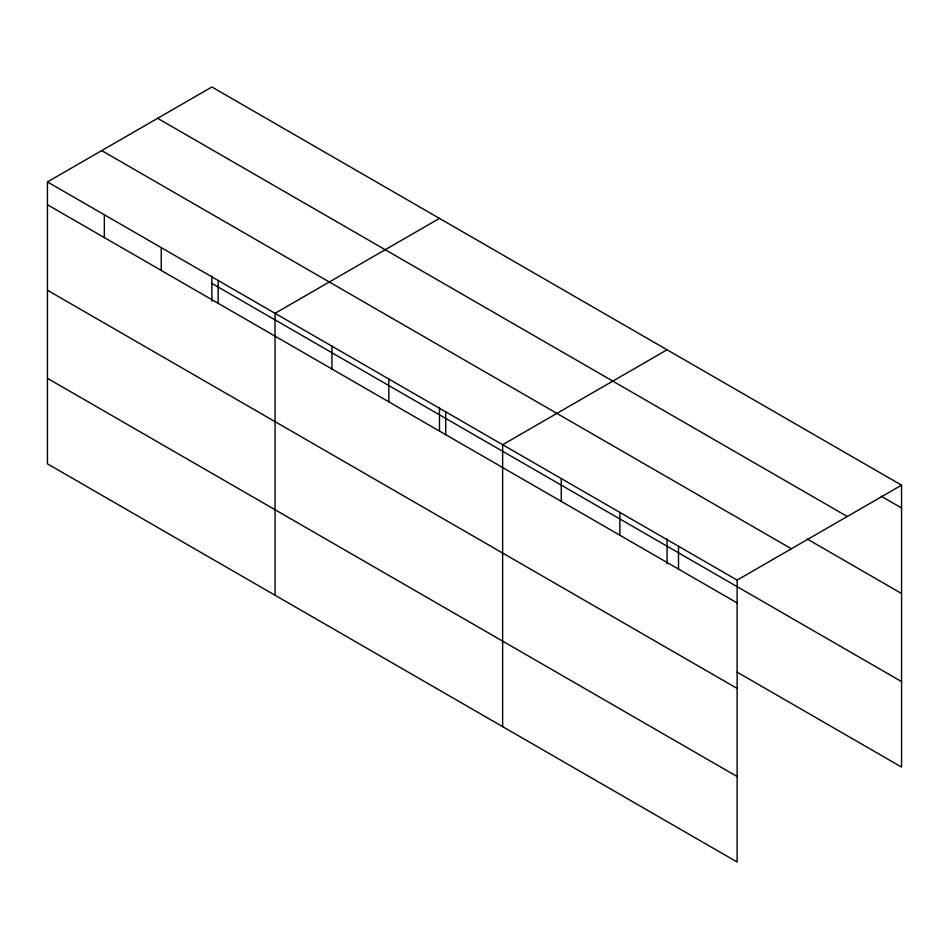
<?xml version="1.0" encoding="UTF-8"?>
<svg xmlns="http://www.w3.org/2000/svg" width="949" height="949" viewBox="0 0 949 949"><rect width="100%" height="100%" fill="white"/><g stroke="black" fill="none" stroke-linecap="round" stroke-linejoin="round"><path stroke-width="1.42" d="M47.45 181.923L737.124 580.1L737.124 862.012L47.45 463.836L47.45 181.923L211.876 86.988L901.55 485.164L901.55 767.077L737.148 672.165M439.47 218.389L275.044 313.324L275.044 595.237M667.064 349.79L502.638 444.713L502.638 726.626M737.124 580.1L901.55 485.164M881.158 496.22L901.55 507.988M157.617 118.317L847.291 516.493M807.243 539.044L901.55 593.493M101.709 150.594L791.383 548.771M211.876 283.407L901.55 681.584M47.45 204.747L737.124 602.923M47.45 290.24L737.124 688.428M47.45 378.331L737.124 776.507M678.499 546.256L678.499 569.08M667.064 538.866L667.064 563.896M619.875 512.413L619.875 535.236M561.25 478.569L561.25 501.392M445.733 411.866L445.733 434.689M439.47 407.465L439.47 431.012M388.841 379.019L388.841 401.842M331.936 346.171L331.936 368.995M218.14 280.465L218.14 303.3M211.876 276.064L211.876 301.094M161.247 247.618L161.247 270.441M104.343 214.771L104.343 237.594"/></g></svg>
